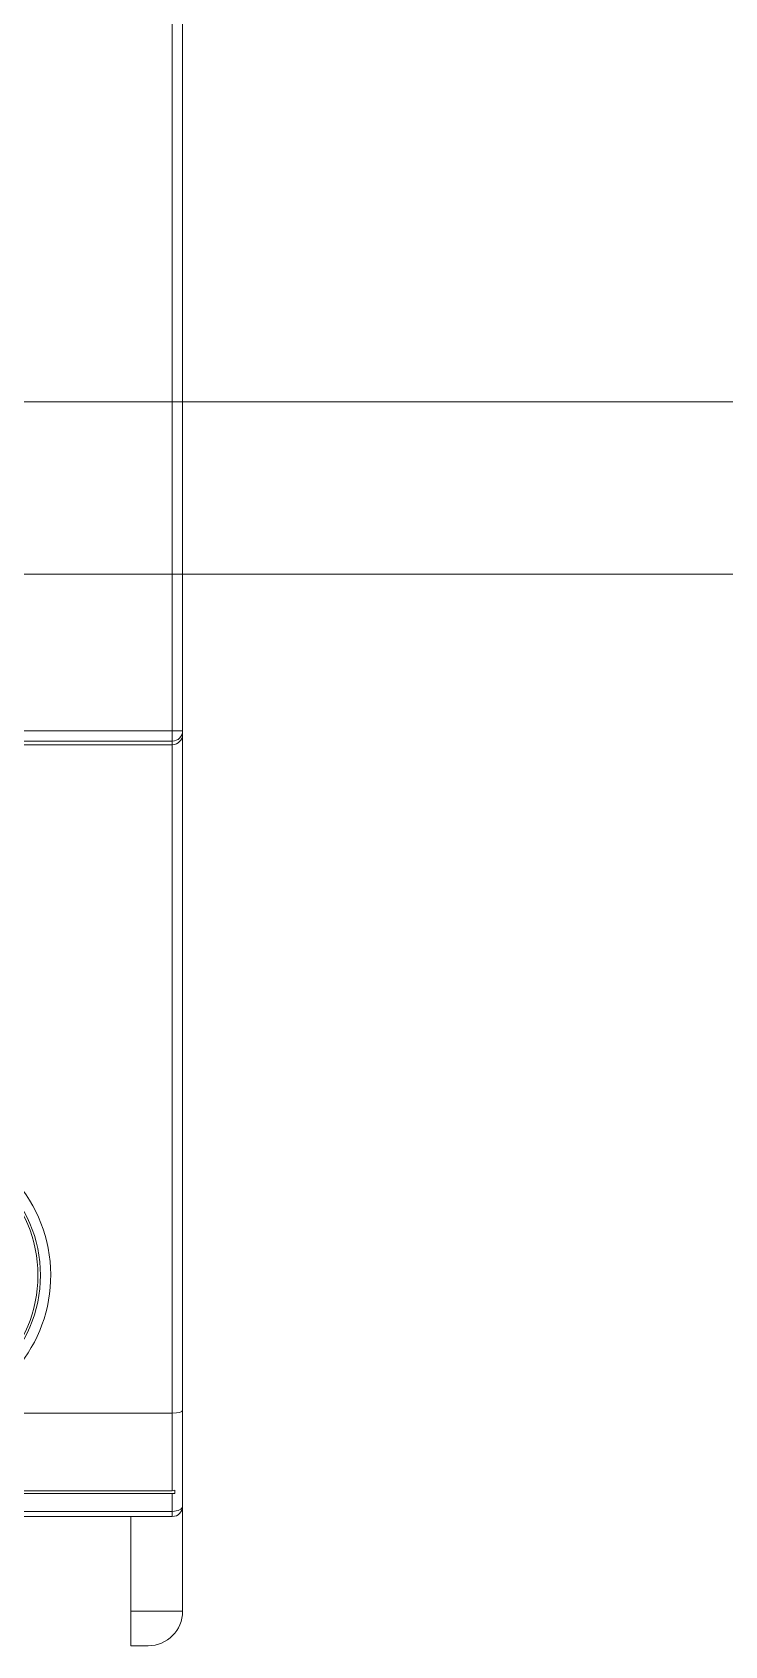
# Model space of a CAD drawing. Header units: inches. Extents: x -3 to 3194, y -983 to 1262.
# Drawn here: x 293.89 to 313.99, y 670.24 to 717.07 of the extents above; entities that cross this region are included whole.
import ezdxf

# ---------------------------------------------------------------- set-up
doc = ezdxf.new("R2010")
doc.units = ezdxf.units.IN
doc.header["$MEASUREMENT"] = 0
doc.layers.add('T_Din Rail', color=1, linetype='Continuous', lineweight=0)

# ---------------------------------------------------------------- blocks, each defined once
blk = doc.blocks.new('DM_18_40')
at = {"color": 7, "linetype": 'Continuous', "lineweight": 15}
for p, q in [((44.463, 26.554), (44.463, 70.641)), ((44.763, 70.641), (44.763, 26.554)), ((0.263, 26.554), (44.463, 26.554)), ((44.463, 26.254), (0.263, 26.254)), ((44.463, 26.554), (44.463, 26.254)), ((44.763, 26.554), (44.463, 26.554)), ((44.463, 26.15), (44.463, 26.254)), ((44.763, 26.554), (44.763, 26.449)), ((44.763, 26.449), (44.763, 6.83)), ((0.263, 26.15), (44.463, 26.15)), ((44.463, 6.75), (44.463, 26.15)), ((37.944, 6.75), (44.463, 6.75)), ((44.463, 4.498), (44.463, 6.75)), ((44.763, 6.83), (44.763, 4.05)), ((44.463, 4.498), (0.287, 4.498)), ((44.533, 4.414), (0.287, 4.414)), ((44.463, 3.9), (44.463, 4.414)), ((44.533, 4.515), (44.533, 4.414)), ((0.263, 3.9), (44.463, 3.9)), ((44.463, 3.75), (0.263, 3.75)), ((43.263, 1), (43.263, 3.75)), ((44.463, 3.9), (44.463, 3.75)), ((44.763, 4.05), (44.763, 1)), ((43.263, 1), (44.763, 1)), ((43.263, 0), (43.263, 1)), ((43.763, 0), (43.263, 0))]:
    blk.add_line(p, q, dxfattribs=at)
at = {"color": 7, "linetype": 'Continuous', "lineweight": 15, "flags": 128}
blk.add_lwpolyline([(44.463, 3.9), (44.522, 3.903), (44.578, 3.911), (44.63, 3.925), (44.675, 3.944), (44.713, 3.967), (44.74, 3.993), (44.758, 4.021), (44.763, 4.05)], dxfattribs=at)
at = {"color": 7, "linetype": 'Continuous', "lineweight": 15}
for radius in [3.871, 3.8]:
    blk.add_circle((36.763, 10.75), radius, dxfattribs=at)
for centre, radius, start, end in [((44.463, 26.554), 0.3, 269.9994, 0.0001), ((36.763, 10.75), 4.171, 286.4491, 253.5509), ((44.463, 4.05), 0.3, 270, 0), ((43.763, 1), 1, 270, 0)]:
    blk.add_arc(centre, radius, start, end, dxfattribs=at)
for centre, major_axis, ratio, start_param, end_param in [((44.463, 26.449), (0.3, 0), 0.995646, 4.712389, 6.283185), ((44.463, 6.83), (0.3, 0), 0.267949, 4.712389, 6.283185), ((44.463, 5.098), (0, 0.6), 0.5, 3.141593, 3.375777)]:
    blk.add_ellipse(centre, major_axis=major_axis, ratio=ratio, start_param=start_param, end_param=end_param, dxfattribs=at)

msp = doc.modelspace()

# ---------------------------------------------------------------- linework, layer by layer
at = {"layer": 'T_Din Rail', "color": 0, "linetype": 'Continuous', "lineweight": 13}
for p, q in [((188.742, 706.341), (638.742, 706.341)), ((188.742, 701.341), (638.742, 701.341))]:
    msp.add_line(p, q, dxfattribs=at)

# ---------------------------------------------------------------- block references
msp.add_blockref('DM_18_40', (253.491, 670.243))

doc.saveas('drawing.dxf')
